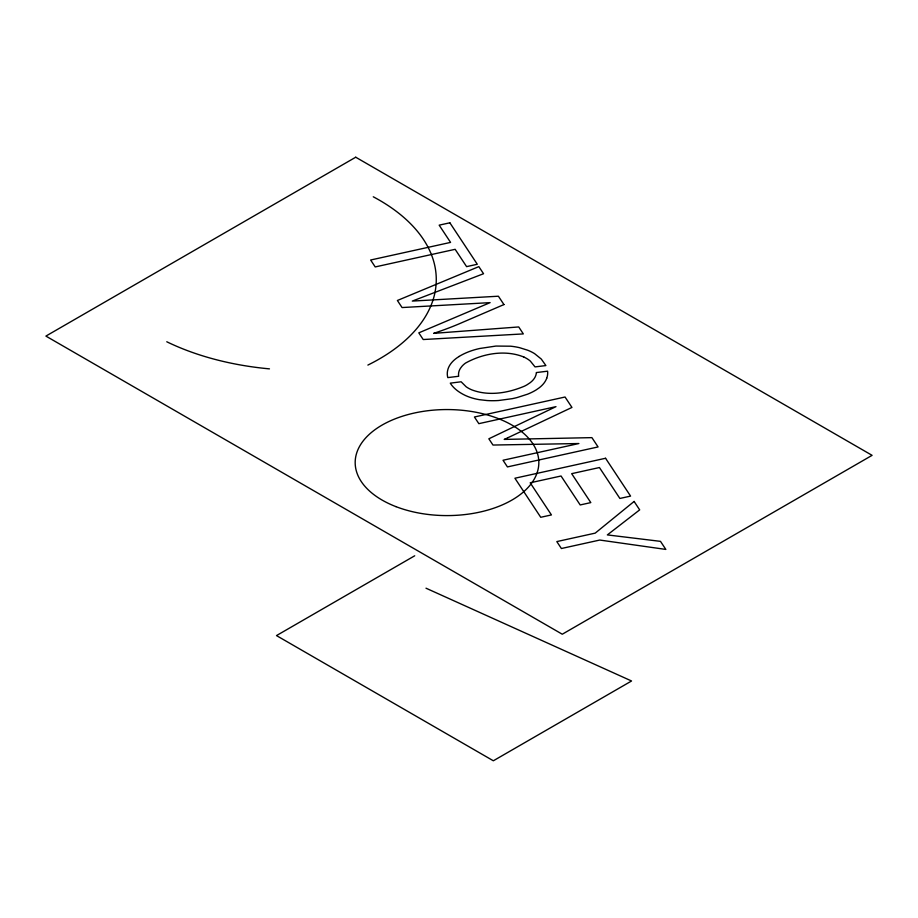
<?xml version="1.0" encoding="UTF-8"?>
<svg xmlns="http://www.w3.org/2000/svg" width="918" height="918" viewBox="0 0 918 918"><rect width="100%" height="100%" fill="white"/><g stroke="black" fill="none" stroke-linecap="round" stroke-linejoin="round"><path stroke-width="1.38" d="M459.08 356.494L456.992 357.859A42.549 24.568 0 0 0 448.695 367.257A45.59 26.324 0 0 0 447.869 369.564A44.121 25.474 0 0 0 447.789 377.608L458.679 376.265A30.374 17.534 0 0 1 460.469 368.267L461.811 366.466A31.682 18.291 0 0 1 465.483 363.103C482.707 353.499 505.198 349.425 523.903 357.045M414.718 555.78L276.49 635.589L493.345 760.781L631.561 680.984L425.998 588.197M507.7 437.817L571.948 407.431L565.052 397.012L474.422 416.99L478.84 423.657L555.987 406.651L488.846 438.793L492.977 445.046L578.879 443.532L503.03 460.251L507.436 466.918L598.077 446.94L591.915 437.634L504.2 439.412L507.034 438.127M459.057 356.482A55.309 31.935 0 0 1 479.712 348.496L495.915 346.063L510.66 346.201A42.515 24.545 0 0 1 519.68 347.715L527.747 350.24A41.482 23.948 0 0 1 534.551 353.614L541.287 359.053L545.889 365.571L535.033 366.902L530.329 361.072A31.82 18.371 0 0 0 523.903 357.045M373.27 196.785A194.627 112.363 0 0 1 367.877 365.077M269.467 368.864A210.566 121.566 0 0 1 166.766 341.76M546.726 378.239L546.382 379.111A41.677 24.063 0 0 1 539.21 387.809L536.169 389.909A52.762 30.466 0 0 1 527.609 394.178L517.178 397.528A72.556 41.884 0 0 1 512.141 398.687L498.6 400.512A52.303 30.191 0 0 1 487.068 400.546L479.288 399.663A39.887 23.03 0 0 1 465.77 395.647L464.577 395.073A48.585 28.056 0 0 1 451.151 384.447L450.29 383.15L461.146 381.785L466.092 386.719A29.583 17.075 0 0 0 471.76 389.84C488.743 396.346 508.044 393.099 524.385 386.191A39.864 23.019 0 0 0 527.093 384.745L530.191 382.68A30.237 17.465 0 0 0 535.733 375.611A31.338 18.096 0 0 0 536.319 372.57L547.587 371.182A44.775 25.853 0 0 1 546.726 378.239M634.109 501.446L595.208 533.129L556.813 541.586L561.391 548.516L599.787 540.048L665.825 549.423L660.49 541.356L607.36 534.907L639.674 509.869L634.109 501.446M355.725 157.219L45.9 336.091L562.275 634.223L872.1 455.339L355.725 157.219M503.936 304.569L463.016 322.172A262.181 151.367 0 0 1 433.663 333.36L518.727 326.946L523.329 333.911L423.209 339.534L418.803 332.855L490.109 302.63L402.061 307.553L397.391 300.484L478.84 266.622L483.545 273.725L412.308 301.081L498.405 296.216L503.936 304.569M449.866 222.799L439.171 225.151L450.566 242.398L370.631 260.012L375.21 266.931L455.144 249.317L466.596 266.633L477.291 264.269L449.866 222.799M605.559 458.266L514.918 478.232L540.736 517.282L551.431 514.929L530.191 482.799L561.047 476.006L580.187 504.946L590.813 502.605L571.673 473.665L599.431 467.537L619.88 498.451L630.574 496.099L605.559 458.266M395.968 506.644A91.823 53.014 0 0 0 538.636 466.057A91.823 53.014 0 0 0 406.422 415.016A91.823 53.014 0 0 0 395.968 506.644"/></g></svg>
